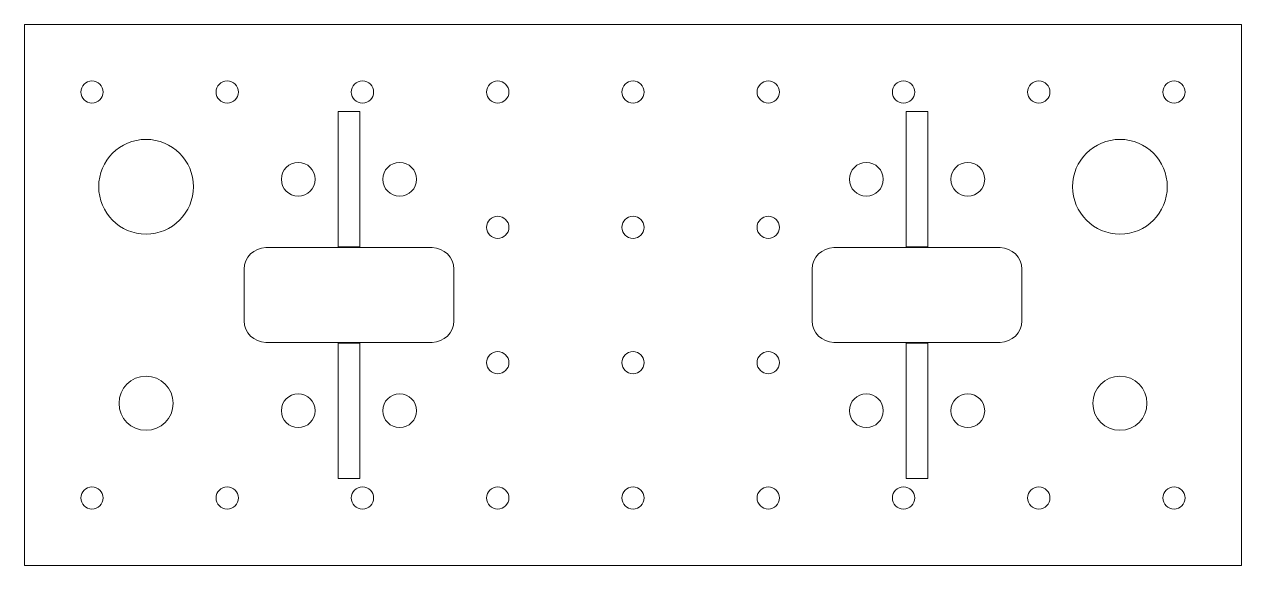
# Model space of a CAD drawing. Header units: millimetres. Extents: x 0 to 180, y 0 to 80.
import ezdxf

# ---------------------------------------------------------------- set-up
doc = ezdxf.new("R2010")
doc.units = ezdxf.units.MM

msp = doc.modelspace()

# ---------------------------------------------------------------- linework, layer by layer
at = {"color": 7, "linetype": 'Continuous', "lineweight": 15}
for p, q in [((0, 80), (180, 80)), ((0, 0), (0, 80)), ((180, 80), (180, 0)), ((49.6, 67.1), (46.4, 67.1)), ((46.4, 67.1), (46.4, 47.1)), ((49.6, 47.1), (49.6, 67.1)), ((130.4, 67.1), (130.4, 47.1)), ((133.6, 67.1), (130.4, 67.1)), ((133.6, 47.1), (133.6, 67.1)), ((35.7, 47), (60.3, 47)), ((46.4, 47.1), (49.6, 47.1)), ((119.7, 47), (144.3, 47)), ((130.4, 47.1), (133.6, 47.1)), ((32.5, 36.2), (32.5, 43.8)), ((63.5, 43.8), (63.5, 36.2)), ((116.5, 36.2), (116.5, 43.8)), ((147.5, 43.8), (147.5, 36.2)), ((60.3, 33), (35.7, 33)), ((49.6, 32.9), (46.4, 32.9)), ((46.4, 32.9), (46.4, 12.9)), ((49.6, 12.9), (49.6, 32.9)), ((144.3, 33), (119.7, 33)), ((130.4, 32.9), (130.4, 12.9)), ((133.6, 32.9), (130.4, 32.9)), ((133.6, 12.9), (133.6, 32.9)), ((46.4, 12.9), (49.6, 12.9)), ((130.4, 12.9), (133.6, 12.9)), ((180, 0), (0, 0))]:
    msp.add_line(p, q, dxfattribs=at)
for centre, radius in [((10, 70), 1.65), ((30, 70), 1.65), ((50, 70), 1.65), ((70, 70), 1.65), ((90, 70), 1.65), ((110, 70), 1.65), ((130, 70), 1.65), ((150, 70), 1.65), ((170, 70), 1.65), ((18, 56), 7), ((162, 56), 7), ((40.5, 57.1), 2.5), ((55.5, 57.1), 2.5), ((124.5, 57.1), 2.5), ((139.5, 57.1), 2.5), ((70, 50), 1.65), ((90, 50), 1.65), ((110, 50), 1.65), ((70, 30), 1.65), ((90, 30), 1.65), ((110, 30), 1.65), ((18, 24), 4), ((162, 24), 4), ((40.5, 22.9), 2.5), ((55.5, 22.9), 2.5), ((124.5, 22.9), 2.5), ((139.5, 22.9), 2.5), ((10, 10), 1.65), ((30, 10), 1.65), ((50, 10), 1.65), ((70, 10), 1.65), ((90, 10), 1.65), ((110, 10), 1.65), ((130, 10), 1.65), ((150, 10), 1.65), ((170, 10), 1.65)]:
    msp.add_circle(centre, radius, dxfattribs=at)
for centre, start, end in [((35.7, 43.8), 90, 180), ((60.3, 43.8), 0, 90), ((119.7, 43.8), 90, 180), ((144.3, 43.8), 0, 90), ((35.7, 36.2), 180, 270), ((60.3, 36.2), 270, 0), ((119.7, 36.2), 180, 270), ((144.3, 36.2), 270, 0)]:
    msp.add_arc(centre, 3.2, start, end, dxfattribs=at)

doc.saveas('drawing.dxf')
